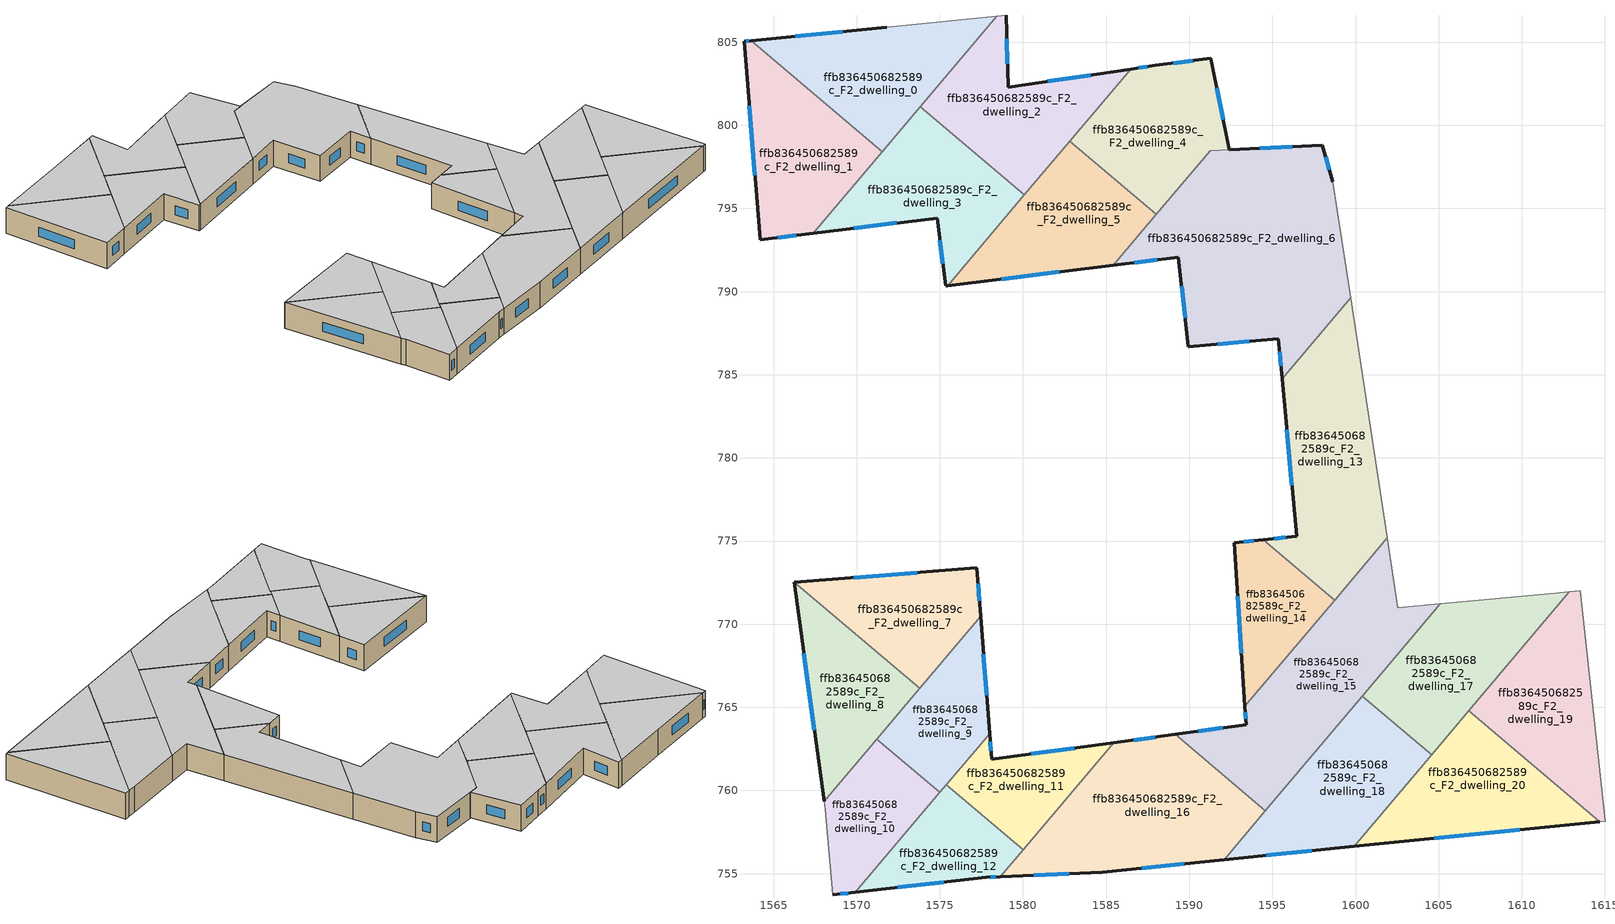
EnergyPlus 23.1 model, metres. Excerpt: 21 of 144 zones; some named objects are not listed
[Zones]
ffb836450682589c_F2_dwelling_0
 floor to ffb836450682589c_F1_dwelling_0 (EU_floor_Construction): 1578.43,806.56 1571.54,798.42 1563.66,805.09 1571.81,805.89 z6
 wall outside (EU_wall_Construction): 1571.81,805.89 1563.66,805.09 z6:9
 wall to ffb836450682589c_F2_dwelling_1 (EU_wall_Construction): 1563.66,805.09 1571.54,798.42 z6:9
 wall adiabatic (EU_wall_Construction): 1578.43,806.56 1571.81,805.89 z6:9
 wall to ffb836450682589c_F2_dwelling_2 (EU_wall_Construction): 1573.82,801.11 1578.43,806.56 z6:9
 wall to ffb836450682589c_F2_dwelling_3 (EU_wall_Construction): 1571.54,798.42 1573.82,801.11 z6:9
 window (EU_Window_Construction): 1569.16,805.63 1566.31,805.35 z6.98:8.02
 ceiling to ffb836450682589c_F3_dwelling_0 (EU_floor_Construction): 1571.54,798.42 1578.43,806.56 1571.81,805.89 1563.66,805.09 z9
ffb836450682589c_F2_dwelling_1
 floor to ffb836450682589c_F1_dwelling_1 (EU_floor_Construction): 1571.54,798.42 1567.4,793.51 1564.2,793.12 1563.22,805.04 1563.66,805.09 z6
 wall outside (EU_wall_Construction): 1563.66,805.09 1563.22,805.04 1564.2,793.12 1567.4,793.51 z6:9
 wall to ffb836450682589c_F2_dwelling_3 (EU_wall_Construction): 1567.4,793.51 1571.54,798.42 z6:9
 window (EU_Window_Construction): 1563.54,801.17 1563.89,797 / 1563.52,805.07 1563.36,805.06 / 1565.24,793.25 1566.36,793.39 z6.98:8.02
 ceiling to ffb836450682589c_F3_dwelling_1 (EU_floor_Construction): 1567.4,793.51 1571.54,798.42 1563.66,805.09 1563.22,805.04 1564.2,793.12 z9
ffb836450682589c_F2_dwelling_10
 floor to ffb836450682589c_F1_dwelling_10 (EU_floor_Construction): 1575,759.89 1569.93,753.88 1568.57,753.73 1568.11,758.87 1568.05,759.35 1571.21,763.09 z6
 wall outside (EU_wall_Construction): 1568.57,753.73 1569.93,753.88 z6:9
 wall adiabatic (EU_wall_Construction): 1568.05,759.35 1568.11,758.87 1568.57,753.73 z6:9
 wall to ffb836450682589c_F2_dwelling_9 (EU_wall_Construction): 1575,759.89 1571.21,763.09 z6:9
 wall to ffb836450682589c_F2_dwelling_8 (EU_wall_Construction): 1571.21,763.09 1568.05,759.35 z6:9
 wall to ffb836450682589c_F2_dwelling_12 (EU_wall_Construction): 1569.93,753.88 1575,759.89 z6:9
 window (EU_Window_Construction): 1569.01,753.78 1569.49,753.83 z6.98:8.02
 ceiling to ffb836450682589c_F3_dwelling_10 (EU_floor_Construction): 1569.93,753.88 1575,759.89 1571.21,763.09 1568.05,759.35 1568.11,758.87 1568.57,753.73 z9
ffb836450682589c_F2_dwelling_11
 floor to ffb836450682589c_F1_dwelling_11 (EU_floor_Construction): 1585.46,762.87 1580.03,756.44 1575.4,760.36 1577.99,763.42 1578.11,761.87 z6
 wall outside (EU_wall_Construction): 1585.46,762.87 1578.11,761.87 1577.99,763.42 z6:9
 wall to ffb836450682589c_F2_dwelling_12 (EU_wall_Construction): 1575.4,760.36 1580.03,756.44 z6:9
 wall to ffb836450682589c_F2_dwelling_9 (EU_wall_Construction): 1577.99,763.42 1575.4,760.36 z6:9
 wall to ffb836450682589c_F2_dwelling_16 (EU_wall_Construction): 1580.03,756.44 1585.46,762.87 z6:9
 window (EU_Window_Construction): 1578.07,762.38 1578.03,762.92 / 1583.07,762.55 1580.5,762.2 z6.98:8.02
 ceiling to ffb836450682589c_F3_dwelling_11 (EU_floor_Construction): 1580.03,756.44 1585.46,762.87 1578.11,761.87 1577.99,763.42 1575.4,760.36 z9
ffb836450682589c_F2_dwelling_12
 floor to ffb836450682589c_F1_dwelling_12 (EU_floor_Construction): 1580.03,756.44 1578.65,754.81 1577.78,754.77 1569.93,753.88 1575.4,760.36 z6
 wall outside (EU_wall_Construction): 1569.93,753.88 1577.78,754.77 1578.65,754.81 z6:9
 wall to ffb836450682589c_F2_dwelling_16 (EU_wall_Construction): 1578.65,754.81 1580.03,756.44 z6:9
 wall to ffb836450682589c_F2_dwelling_9 (EU_wall_Construction): 1575.4,760.36 1575,759.89 z6:9
 window (EU_Window_Construction): 1572.48,754.17 1575.23,754.48 / 1578.06,754.79 1578.37,754.8 z6.98:8.02
 ceiling to ffb836450682589c_F3_dwelling_12 (EU_floor_Construction): 1578.65,754.81 1580.03,756.44 1575.4,760.36 1569.93,753.88 1577.78,754.77 z9
ffb836450682589c_F2_dwelling_13
 floor to ffb836450682589c_F1_dwelling_13 (EU_floor_Construction): 1599.7,789.64 1601.91,775.19 1598.75,771.45 1594.46,775.08 1596.45,775.28 1595.58,784.77 z6
 wall outside (EU_wall_Construction): 1595.58,784.77 1596.45,775.28 1594.46,775.08 z6:9
 wall to ffb836450682589c_F2_dwelling_6 (EU_wall_Construction): 1599.7,789.64 1595.58,784.77 z6:9
 wall adiabatic (EU_wall_Construction): 1601.91,775.19 1599.7,789.64 z6:9
 wall to ffb836450682589c_F2_dwelling_14 (EU_wall_Construction): 1594.46,775.08 1598.75,771.45 z6:9
 wall to ffb836450682589c_F2_dwelling_15 (EU_wall_Construction): 1598.75,771.45 1601.91,775.19 z6:9
 window (EU_Window_Construction): 1595.8,775.22 1595.11,775.14 / 1595.87,781.68 1596.17,778.37 z6.98:8.02
 ceiling to ffb836450682589c_F3_dwelling_13 (EU_floor_Construction): 1598.75,771.45 1601.91,775.19 1599.7,789.64 1595.58,784.77 1596.45,775.28 1594.46,775.08 z9
ffb836450682589c_F2_dwelling_14
 floor to ffb836450682589c_F1_dwelling_14 (EU_floor_Construction): 1598.75,771.45 1593.34,765.05 1592.69,774.89 1594.46,775.08 z6
 wall outside (EU_wall_Construction): 1594.46,775.08 1592.69,774.89 1593.34,765.05 z6:9
 wall to ffb836450682589c_F2_dwelling_15 (EU_wall_Construction): 1593.34,765.05 1598.75,771.45 z6:9
 window (EU_Window_Construction): 1593.88,775.02 1593.27,774.95 / 1592.9,771.69 1593.13,768.25 z6.98:8.02
 ceiling to ffb836450682589c_F3_dwelling_14 (EU_floor_Construction): 1593.34,765.05 1598.75,771.45 1594.46,775.08 1592.69,774.89 z9
ffb836450682589c_F2_dwelling_15
 floor to ffb836450682589c_F1_dwelling_15 (EU_floor_Construction): 1601.91,775.19 1602.55,771 1605.1,771.23 1594.58,758.78 1589.15,763.37 1593.41,763.95 1593.34,765.05 z6
 wall outside (EU_wall_Construction): 1593.34,765.05 1593.41,763.95 1589.15,763.37 z6:9
 wall adiabatic (EU_wall_Construction): 1605.1,771.23 1602.55,771 1601.91,775.19 z6:9
 wall to ffb836450682589c_F2_dwelling_16 (EU_wall_Construction): 1589.15,763.37 1594.58,758.78 z6:9
 wall to ffb836450682589c_F2_dwelling_18 (EU_wall_Construction): 1594.58,758.78 1600.41,765.68 z6:9
 wall to ffb836450682589c_F2_dwelling_17 (EU_wall_Construction): 1600.41,765.68 1605.1,771.23 z6:9
 window (EU_Window_Construction): 1592.03,763.76 1590.53,763.56 / 1593.36,764.69 1593.39,764.31 z6.98:8.02
 ceiling to ffb836450682589c_F3_dwelling_15 (EU_floor_Construction): 1594.58,758.78 1605.1,771.23 1602.55,771 1601.91,775.19 1593.34,765.05 1593.41,763.95 1589.15,763.37 z9
ffb836450682589c_F2_dwelling_16
 floor to ffb836450682589c_F1_dwelling_16 (EU_floor_Construction): 1594.58,758.78 1592.09,755.84 1584.76,755.09 1578.65,754.81 1585.46,762.87 1589.15,763.37 z6
 wall outside (EU_wall_Construction): 1578.65,754.81 1584.76,755.09 1592.09,755.84 / 1589.15,763.37 1585.46,762.87 z6:9
 wall to ffb836450682589c_F2_dwelling_18 (EU_wall_Construction): 1592.09,755.84 1594.58,758.78 z6:9
 window (EU_Window_Construction): 1587.15,755.33 1589.71,755.6 / 1580.64,754.9 1582.77,755 / 1587.95,763.21 1586.66,763.03 z6.98:8.02
 ceiling to ffb836450682589c_F3_dwelling_16 (EU_floor_Construction): 1592.09,755.84 1594.58,758.78 1589.15,763.37 1585.46,762.87 1578.65,754.81 1584.76,755.09 z9
ffb836450682589c_F2_dwelling_17
 floor to ffb836450682589c_F1_dwelling_17 (EU_floor_Construction): 1612.86,771.94 1604.58,762.14 1600.41,765.68 1605.1,771.23 1612.02,771.86 z6
 wall adiabatic (EU_wall_Construction): 1612.86,771.94 1612.02,771.86 1605.1,771.23 z6:9
 wall to ffb836450682589c_F2_dwelling_18 (EU_wall_Construction): 1600.41,765.68 1604.58,762.14 z6:9
 wall to ffb836450682589c_F2_dwelling_19 (EU_wall_Construction): 1606.81,764.78 1612.86,771.94 z6:9
 wall to ffb836450682589c_F2_dwelling_20 (EU_wall_Construction): 1604.59,762.14 1606.81,764.78 z6:9
 ceiling to ffb836450682589c_F3_dwelling_17 (EU_floor_Construction): 1604.58,762.14 1612.86,771.94 1612.02,771.86 1605.1,771.23 1600.41,765.68 z9
ffb836450682589c_F2_dwelling_18
 floor to ffb836450682589c_F1_dwelling_18 (EU_floor_Construction): 1604.58,762.14 1599.93,756.63 1592.09,755.84 1600.41,765.68 z6
 wall outside (EU_wall_Construction): 1592.09,755.84 1599.93,756.63 z6:9
 wall to ffb836450682589c_F2_dwelling_20 (EU_wall_Construction): 1599.93,756.63 1604.58,762.14 z6:9
 window (EU_Window_Construction): 1594.64,756.1 1597.38,756.37 z6.98:8.02
 ceiling to ffb836450682589c_F3_dwelling_18 (EU_floor_Construction): 1599.93,756.63 1604.58,762.14 1600.41,765.68 1592.09,755.84 z9
ffb836450682589c_F2_dwelling_19
 floor to ffb836450682589c_F1_dwelling_19 (EU_floor_Construction): 1613.5,772 1615,758.16 1614.69,758.13 1606.81,764.78 1612.86,771.94 z6
 wall to ffb836450682589c_F2_dwelling_20 (EU_wall_Construction): 1606.81,764.78 1614.69,758.13 z6:9
 wall adiabatic (EU_wall_Construction): 1614.69,758.13 1615,758.16 1613.5,772 1612.86,771.94 z6:9
 ceiling to ffb836450682589c_F3_dwelling_19 (EU_floor_Construction): 1615,758.16 1613.5,772 1612.86,771.94 1606.81,764.78 1614.69,758.13 z9
ffb836450682589c_F2_dwelling_2
 floor to ffb836450682589c_F1_dwelling_2 (EU_floor_Construction): 1586.48,803.38 1580.08,795.82 1573.82,801.11 1578.43,806.56 1578.99,806.62 1579.1,802.28 z6
 wall outside (EU_wall_Construction): 1586.48,803.38 1579.1,802.28 1578.99,806.62 z6:9
 wall to ffb836450682589c_F2_dwelling_3 (EU_wall_Construction): 1573.82,801.11 1580.08,795.82 z6:9
 wall adiabatic (EU_wall_Construction): 1578.99,806.62 1578.43,806.56 z6:9
 wall to ffb836450682589c_F2_dwelling_4 (EU_wall_Construction): 1582.81,799.04 1586.48,803.38 z6:9
 wall to ffb836450682589c_F2_dwelling_5 (EU_wall_Construction): 1580.09,795.82 1582.81,799.04 z6:9
 window (EU_Window_Construction): 1584.08,803.02 1581.5,802.64 / 1579.07,803.69 1579.03,805.21 z6.98:8.02
 ceiling to ffb836450682589c_F3_dwelling_2 (EU_floor_Construction): 1580.08,795.82 1586.48,803.38 1579.1,802.28 1578.99,806.62 1578.43,806.56 1573.82,801.11 z9
ffb836450682589c_F2_dwelling_20
 floor to ffb836450682589c_F1_dwelling_20 (EU_floor_Construction): 1614.69,758.13 1599.93,756.63 1606.81,764.78 z6
 wall outside (EU_wall_Construction): 1599.93,756.63 1614.69,758.13 z6:9
 window (EU_Window_Construction): 1604.73,757.12 1609.89,757.64 z6.98:8.02
 ceiling to ffb836450682589c_F3_dwelling_20 (EU_floor_Construction): 1614.69,758.13 1606.81,764.78 1599.93,756.63 z9
ffb836450682589c_F2_dwelling_3
 floor to ffb836450682589c_F1_dwelling_3 (EU_floor_Construction): 1580.08,795.82 1575.47,790.36 1575.34,790.34 1574.84,794.42 1567.4,793.51 1573.82,801.11 z6
 wall outside (EU_wall_Construction): 1567.4,793.51 1574.84,794.42 1575.34,790.34 1575.47,790.36 z6:9
 wall to ffb836450682589c_F2_dwelling_5 (EU_wall_Construction): 1575.47,790.36 1580.08,795.82 z6:9
 window (EU_Window_Construction): 1575.01,793.1 1575.18,791.67 / 1569.82,793.81 1572.42,794.13 z6.98:8.02
 ceiling to ffb836450682589c_F3_dwelling_3 (EU_floor_Construction): 1575.47,790.36 1580.08,795.82 1573.82,801.11 1567.4,793.51 1574.84,794.42 1575.34,790.34 z9
ffb836450682589c_F2_dwelling_4
 floor to ffb836450682589c_F1_dwelling_4 (EU_floor_Construction): 1591.28,804.03 1592.41,798.54 1591.25,798.49 1588.01,794.65 1582.81,799.04 1586.48,803.38 1587.96,803.6 z6
 wall outside (EU_wall_Construction): 1592.41,798.54 1591.28,804.03 1587.96,803.6 1586.48,803.38 z6:9
 wall to ffb836450682589c_F2_dwelling_5 (EU_wall_Construction): 1582.81,799.04 1588.01,794.65 z6:9
 wall to ffb836450682589c_F2_dwelling_6 (EU_wall_Construction): 1588.01,794.65 1591.25,798.49 1592.41,798.54 z6:9
 window (EU_Window_Construction): 1587.48,803.53 1586.96,803.45 / 1590.2,803.89 1589.04,803.74 / 1592.05,800.33 1591.65,802.25 z6.98:8.02
 ceiling to ffb836450682589c_F3_dwelling_4 (EU_floor_Construction): 1592.41,798.54 1591.28,804.03 1587.96,803.6 1586.48,803.38 1582.81,799.04 1588.01,794.65 1591.25,798.49 z9
ffb836450682589c_F2_dwelling_5
 floor to ffb836450682589c_F1_dwelling_5 (EU_floor_Construction): 1588.01,794.65 1585.42,791.58 1575.47,790.36 1582.81,799.04 z6
 wall outside (EU_wall_Construction): 1575.47,790.36 1585.42,791.58 z6:9
 wall to ffb836450682589c_F2_dwelling_6 (EU_wall_Construction): 1585.42,791.58 1588.01,794.65 z6:9
 window (EU_Window_Construction): 1578.71,790.76 1582.18,791.18 z6.98:8.02
 ceiling to ffb836450682589c_F3_dwelling_5 (EU_floor_Construction): 1585.42,791.58 1588.01,794.65 1582.81,799.04 1575.47,790.36 z9
ffb836450682589c_F2_dwelling_6
 floor to ffb836450682589c_F1_dwelling_6 (EU_floor_Construction): 1598.01,798.81 1598.63,796.62 1599.7,789.64 1595.58,784.77 1595.36,787.16 1589.94,786.68 1589.35,792.06 1585.42,791.58 1591.25,798.49 z6
 wall outside (EU_wall_Construction): 1585.42,791.58 1589.35,792.06 1589.94,786.68 1595.36,787.16 1595.58,784.77 / 1598.63,796.62 1598.01,798.81 1592.42,798.54 z6:9
 wall adiabatic (EU_wall_Construction): 1599.7,789.64 1598.63,796.62 z6:9
 window (EU_Window_Construction): 1591.71,786.84 1593.6,787.01 / 1589.54,790.31 1589.75,788.43 / 1586.7,791.74 1588.07,791.9 / 1596.19,798.72 1594.24,798.63 / 1598.43,797.33 1598.21,798.1 / 1595.43,786.38 1595.51,785.55 z6.98:8.02
 ceiling to ffb836450682589c_F3_dwelling_6 (EU_floor_Construction): 1595.58,784.77 1599.7,789.64 1598.63,796.62 1598.01,798.81 1591.25,798.49 1585.42,791.58 1589.35,792.06 1589.94,786.68 1595.36,787.16 z9
ffb836450682589c_F2_dwelling_7
 floor to ffb836450682589c_F1_dwelling_7 (EU_floor_Construction): 1577.22,773.38 1577.45,770.47 1573.79,766.15 1566.25,772.52 z6
 wall outside (EU_wall_Construction): 1577.45,770.47 1577.22,773.38 1566.25,772.52 z6:9
 wall to ffb836450682589c_F2_dwelling_8 (EU_wall_Construction): 1566.25,772.52 1573.79,766.15 z6:9
 wall to ffb836450682589c_F2_dwelling_9 (EU_wall_Construction): 1573.79,766.15 1577.45,770.47 z6:9
 window (EU_Window_Construction): 1577.37,771.42 1577.3,772.44 / 1573.66,773.1 1569.82,772.8 z6.98:8.02
 ceiling to ffb836450682589c_F3_dwelling_7 (EU_floor_Construction): 1573.79,766.15 1577.45,770.47 1577.22,773.38 1566.25,772.52 z9
ffb836450682589c_F2_dwelling_8
 floor to ffb836450682589c_F1_dwelling_8 (EU_floor_Construction): 1573.79,766.15 1568.05,759.35 1566.25,772.52 z6
 wall outside (EU_wall_Construction): 1566.24,772.52 1568.05,759.35 z6:9
 wall to ffb836450682589c_F2_dwelling_9 (EU_wall_Construction): 1571.21,763.09 1573.79,766.15 z6:9
 window (EU_Window_Construction): 1566.83,768.24 1567.46,763.64 z6.98:8.02
 ceiling to ffb836450682589c_F3_dwelling_8 (EU_floor_Construction): 1568.05,759.35 1573.79,766.15 1566.24,772.52 z9
ffb836450682589c_F2_dwelling_9
 floor to ffb836450682589c_F1_dwelling_9 (EU_floor_Construction): 1577.45,770.47 1577.99,763.42 1575,759.89 1571.21,763.09 z6
 wall outside (EU_wall_Construction): 1577.99,763.42 1577.45,770.47 z6:9
 window (EU_Window_Construction): 1577.82,765.72 1577.63,768.18 z6.98:8.02
 ceiling to ffb836450682589c_F3_dwelling_9 (EU_floor_Construction): 1575,759.89 1577.99,763.42 1577.45,770.47 1571.21,763.09 z9
[Building]
EU S2 Campaign: North Axis=0; Terrain=City; Solar Distribution=FullExterior
[Site:Location]
Bologna: Latitude=44.5; Longitude=11.25; Time Zone=1; Elevation=37
[SizingPeriod:WeatherFileDays]
AnnualSizingPeriod: Begin Month=1; Begin Day of Month=1; End Month=12; End Day of Month=31; Day of Week for Start Day=Monday; Use Weather File Daylight Saving Period=No; Use Weather File Rain and Snow Indicators=No
[MATERIAL]
EU_InternalMass_Material: Roughness=MediumRough; Thickness=0.1; Conductivity=1; Density=1800; Specific Heat=900; Thermal Absorptance=0.9; Solar Absorptance=0.7; Visible Absorptance=0.7
[MATERIAL:NOMASS] Roughness=MediumRough; Thermal Absorptance=0.9; Solar Absorptance=0.7; Visible Absorptance=0.7
Name | Thermal Resistance
EU_wall_NoMass | 0.905828
EU_floor_NoMass | 0.67114
[WINDOWMATERIAL:SIMPLEGLAZINGSYSTEM]
EU_Window_SimpleGlazing: UFactor=4.52486; Solar Heat Gain Coefficient=0.85; Visible Transmittance=0.85
[CONSTRUCTION]
EU_wall_Construction: EU_wall_NoMass
EU_floor_Construction: EU_floor_NoMass
EU_Window_Construction: EU_Window_SimpleGlazing
EU_InternalMass_Construction: EU_InternalMass_Material
[ZONE] Type=1; Multiplier=1; Ceiling Height=autocalculate; Floor Area=autocalculate; Part of Total Floor Area=Yes
Name | Volume
ffb836450682589c_F2_dwelling_0 | 164.944
ffb836450682589c_F2_dwelling_1 | 164.932
ffb836450682589c_F2_dwelling_10 | 106.528
ffb836450682589c_F2_dwelling_11 | 95.729
ffb836450682589c_F2_dwelling_12 | 95.718
ffb836450682589c_F2_dwelling_13 | 226.217
ffb836450682589c_F2_dwelling_14 | 96.791
ffb836450682589c_F2_dwelling_15 | 240.845
ffb836450682589c_F2_dwelling_16 | 240.848
ffb836450682589c_F2_dwelling_17 | 164.922
ffb836450682589c_F2_dwelling_18 | 164.928
ffb836450682589c_F2_dwelling_19 | 164.936
ffb836450682589c_F2_dwelling_2 | 164.919
ffb836450682589c_F2_dwelling_20 | 164.941
ffb836450682589c_F2_dwelling_3 | 164.952
ffb836450682589c_F2_dwelling_4 | 159.007
ffb836450682589c_F2_dwelling_5 | 157.137
ffb836450682589c_F2_dwelling_6 | 354.786
ffb836450682589c_F2_dwelling_7 | 132.013
ffb836450682589c_F2_dwelling_8 | 132.014
ffb836450682589c_F2_dwelling_9 | 106.513
[INTERNALMASS] Construction=EU_InternalMass_Construction
Name | Zone or ZoneList | Surface Area
ffb836450682589c_F2_dwelling_0_EU_InternalMass | ffb836450682589c_F2_dwelling_0 | 54.9808
ffb836450682589c_F2_dwelling_1_EU_InternalMass | ffb836450682589c_F2_dwelling_1 | 54.9747
ffb836450682589c_F2_dwelling_2_EU_InternalMass | ffb836450682589c_F2_dwelling_2 | 54.9723
ffb836450682589c_F2_dwelling_3_EU_InternalMass | ffb836450682589c_F2_dwelling_3 | 54.9834
ffb836450682589c_F2_dwelling_4_EU_InternalMass | ffb836450682589c_F2_dwelling_4 | 53.0015
ffb836450682589c_F2_dwelling_5_EU_InternalMass | ffb836450682589c_F2_dwelling_5 | 52.3778
ffb836450682589c_F2_dwelling_6_EU_InternalMass | ffb836450682589c_F2_dwelling_6 | 118.258
ffb836450682589c_F2_dwelling_7_EU_InternalMass | ffb836450682589c_F2_dwelling_7 | 44.0035
ffb836450682589c_F2_dwelling_8_EU_InternalMass | ffb836450682589c_F2_dwelling_8 | 44.0037
ffb836450682589c_F2_dwelling_9_EU_InternalMass | ffb836450682589c_F2_dwelling_9 | 35.5041
ffb836450682589c_F2_dwelling_10_EU_InternalMass | ffb836450682589c_F2_dwelling_10 | 35.5102
ffb836450682589c_F2_dwelling_11_EU_InternalMass | ffb836450682589c_F2_dwelling_11 | 31.9085
ffb836450682589c_F2_dwelling_12_EU_InternalMass | ffb836450682589c_F2_dwelling_12 | 31.9045
ffb836450682589c_F2_dwelling_13_EU_InternalMass | ffb836450682589c_F2_dwelling_13 | 75.3962
ffb836450682589c_F2_dwelling_14_EU_InternalMass | ffb836450682589c_F2_dwelling_14 | 32.2675
ffb836450682589c_F2_dwelling_15_EU_InternalMass | ffb836450682589c_F2_dwelling_15 | 80.2857
ffb836450682589c_F2_dwelling_16_EU_InternalMass | ffb836450682589c_F2_dwelling_16 | 80.2841
ffb836450682589c_F2_dwelling_17_EU_InternalMass | ffb836450682589c_F2_dwelling_17 | 54.9753
ffb836450682589c_F2_dwelling_18_EU_InternalMass | ffb836450682589c_F2_dwelling_18 | 54.9758
ffb836450682589c_F2_dwelling_19_EU_InternalMass | ffb836450682589c_F2_dwelling_19 | 54.9787
ffb836450682589c_F2_dwelling_20_EU_InternalMass | ffb836450682589c_F2_dwelling_20 | 54.9769
[OTHEREQUIPMENT] Fuel Type=Electricity; Design Level Calculation Method=Watts/Area; Power per Zone Floor Area=1; Fraction Latent=0; Fraction Radiant=0; Fraction Lost=0; Carbon Dioxide Generation Rate=0; EndUse Subcategory=EU_Step8_InternalGains
Name | Zone or ZoneList or Space or SpaceList | Schedule
EU_Step8_InternalGain_ffb836450682589c_F2_dwelling_0_f000 | ffb836450682589c_F2_dwelling_0 | EU_Step8_GainSchedule_ffb836450682589c_F2_dwelling_0_f000
EU_Step8_InternalGain_ffb836450682589c_F2_dwelling_1_f000 | ffb836450682589c_F2_dwelling_1 | EU_Step8_GainSchedule_ffb836450682589c_F2_dwelling_1_f000
EU_Step8_InternalGain_ffb836450682589c_F2_dwelling_2_f000 | ffb836450682589c_F2_dwelling_2 | EU_Step8_GainSchedule_ffb836450682589c_F2_dwelling_2_f000
EU_Step8_InternalGain_ffb836450682589c_F2_dwelling_3_f000 | ffb836450682589c_F2_dwelling_3 | EU_Step8_GainSchedule_ffb836450682589c_F2_dwelling_3_f000
EU_Step8_InternalGain_ffb836450682589c_F2_dwelling_4_f000 | ffb836450682589c_F2_dwelling_4 | EU_Step8_GainSchedule_ffb836450682589c_F2_dwelling_4_f000
EU_Step8_InternalGain_ffb836450682589c_F2_dwelling_5_f000 | ffb836450682589c_F2_dwelling_5 | EU_Step8_GainSchedule_ffb836450682589c_F2_dwelling_5_f000
EU_Step8_InternalGain_ffb836450682589c_F2_dwelling_6_f000 | ffb836450682589c_F2_dwelling_6 | EU_Step8_GainSchedule_ffb836450682589c_F2_dwelling_6_f000
EU_Step8_InternalGain_ffb836450682589c_F2_dwelling_7_f000 | ffb836450682589c_F2_dwelling_7 | EU_Step8_GainSchedule_ffb836450682589c_F2_dwelling_7_f000
EU_Step8_InternalGain_ffb836450682589c_F2_dwelling_8_f000 | ffb836450682589c_F2_dwelling_8 | EU_Step8_GainSchedule_ffb836450682589c_F2_dwelling_8_f000
EU_Step8_InternalGain_ffb836450682589c_F2_dwelling_9_f000 | ffb836450682589c_F2_dwelling_9 | EU_Step8_GainSchedule_ffb836450682589c_F2_dwelling_9_f000
EU_Step8_InternalGain_ffb836450682589c_F2_dwelling_10_f000 | ffb836450682589c_F2_dwelling_10 | EU_Step8_GainSchedule_ffb836450682589c_F2_dwelling_10_f000
EU_Step8_InternalGain_ffb836450682589c_F2_dwelling_11_f000 | ffb836450682589c_F2_dwelling_11 | EU_Step8_GainSchedule_ffb836450682589c_F2_dwelling_11_f000
EU_Step8_InternalGain_ffb836450682589c_F2_dwelling_12_f000 | ffb836450682589c_F2_dwelling_12 | EU_Step8_GainSchedule_ffb836450682589c_F2_dwelling_12_f000
EU_Step8_InternalGain_ffb836450682589c_F2_dwelling_13_f000 | ffb836450682589c_F2_dwelling_13 | EU_Step8_GainSchedule_ffb836450682589c_F2_dwelling_13_f000
EU_Step8_InternalGain_ffb836450682589c_F2_dwelling_14_f000 | ffb836450682589c_F2_dwelling_14 | EU_Step8_GainSchedule_ffb836450682589c_F2_dwelling_14_f000
EU_Step8_InternalGain_ffb836450682589c_F2_dwelling_15_f000 | ffb836450682589c_F2_dwelling_15 | EU_Step8_GainSchedule_ffb836450682589c_F2_dwelling_15_f000
EU_Step8_InternalGain_ffb836450682589c_F2_dwelling_16_f000 | ffb836450682589c_F2_dwelling_16 | EU_Step8_GainSchedule_ffb836450682589c_F2_dwelling_16_f000
EU_Step8_InternalGain_ffb836450682589c_F2_dwelling_17_f000 | ffb836450682589c_F2_dwelling_17 | EU_Step8_GainSchedule_ffb836450682589c_F2_dwelling_17_f000
EU_Step8_InternalGain_ffb836450682589c_F2_dwelling_18_f000 | ffb836450682589c_F2_dwelling_18 | EU_Step8_GainSchedule_ffb836450682589c_F2_dwelling_18_f000
EU_Step8_InternalGain_ffb836450682589c_F2_dwelling_19_f000 | ffb836450682589c_F2_dwelling_19 | EU_Step8_GainSchedule_ffb836450682589c_F2_dwelling_19_f000
EU_Step8_InternalGain_ffb836450682589c_F2_dwelling_20_f000 | ffb836450682589c_F2_dwelling_20 | EU_Step8_GainSchedule_ffb836450682589c_F2_dwelling_20_f000
[ZONEVENTILATION:DESIGNFLOWRATE] Schedule=EU_AlwaysOn; Design Flow Rate Calculation Method=AirChanges/Hour; Air Changes per Hour=0.73129; Ventilation Type=Natural; Fan Pressure Rise=0; Fan Total Efficiency=1; Constant Term Coefficient=1; Temperature Term Coefficient=0; Velocity Term Coefficient=0; Velocity Squared Term Coefficient=0; Minimum Indoor Temperature=-100; Maximum Indoor Temperature=100; Delta Temperature=-100; Minimum Outdoor Temperature=-100; Maximum Outdoor Temperature=100; Maximum Wind Speed=40
Name | Zone or ZoneList or Space or SpaceList
EU_ConstantAir_ffb836450682589c_F2_dwelling_0 | ffb836450682589c_F2_dwelling_0
EU_ConstantAir_ffb836450682589c_F2_dwelling_1 | ffb836450682589c_F2_dwelling_1
EU_ConstantAir_ffb836450682589c_F2_dwelling_2 | ffb836450682589c_F2_dwelling_2
EU_ConstantAir_ffb836450682589c_F2_dwelling_3 | ffb836450682589c_F2_dwelling_3
EU_ConstantAir_ffb836450682589c_F2_dwelling_4 | ffb836450682589c_F2_dwelling_4
EU_ConstantAir_ffb836450682589c_F2_dwelling_5 | ffb836450682589c_F2_dwelling_5
EU_ConstantAir_ffb836450682589c_F2_dwelling_6 | ffb836450682589c_F2_dwelling_6
EU_ConstantAir_ffb836450682589c_F2_dwelling_7 | ffb836450682589c_F2_dwelling_7
EU_ConstantAir_ffb836450682589c_F2_dwelling_8 | ffb836450682589c_F2_dwelling_8
EU_ConstantAir_ffb836450682589c_F2_dwelling_9 | ffb836450682589c_F2_dwelling_9
EU_ConstantAir_ffb836450682589c_F2_dwelling_10 | ffb836450682589c_F2_dwelling_10
EU_ConstantAir_ffb836450682589c_F2_dwelling_11 | ffb836450682589c_F2_dwelling_11
EU_ConstantAir_ffb836450682589c_F2_dwelling_12 | ffb836450682589c_F2_dwelling_12
EU_ConstantAir_ffb836450682589c_F2_dwelling_13 | ffb836450682589c_F2_dwelling_13
EU_ConstantAir_ffb836450682589c_F2_dwelling_14 | ffb836450682589c_F2_dwelling_14
EU_ConstantAir_ffb836450682589c_F2_dwelling_15 | ffb836450682589c_F2_dwelling_15
EU_ConstantAir_ffb836450682589c_F2_dwelling_16 | ffb836450682589c_F2_dwelling_16
EU_ConstantAir_ffb836450682589c_F2_dwelling_17 | ffb836450682589c_F2_dwelling_17
EU_ConstantAir_ffb836450682589c_F2_dwelling_18 | ffb836450682589c_F2_dwelling_18
EU_ConstantAir_ffb836450682589c_F2_dwelling_19 | ffb836450682589c_F2_dwelling_19
EU_ConstantAir_ffb836450682589c_F2_dwelling_20 | ffb836450682589c_F2_dwelling_20
[HVACTEMPLATE:ZONE:IDEALLOADSAIRSYSTEM] System Availability Schedule=EU_AlwaysOn; Maximum Heating Supply Air Temperature=50; Minimum Cooling Supply Air Temperature=13; Maximum Heating Supply Air Humidity Ratio=0.0156; Minimum Cooling Supply Air Humidity Ratio=0.0077; Heating Limit=NoLimit; Cooling Limit=NoLimit; Heating Availability Schedule=EU_AlwaysOn; Cooling Availability Schedule=EU_CoolingOff; Dehumidification Control Type=ConstantSensibleHeatRatio; Cooling Sensible Heat Ratio=0.7; Dehumidification Setpoint=60; Humidification Control Type=None; Humidification Setpoint=30; Outdoor Air Method=None; Outdoor Air Flow Rate per Person=0.00944; Outdoor Air Flow Rate per Zone Floor Area=0; Outdoor Air Flow Rate per Zone=0; Demand Controlled Ventilation Type=None; Outdoor Air Economizer Type=NoEconomizer; Heat Recovery Type=None; Sensible Heat Recovery Effectiveness=0.7; Latent Heat Recovery Effectiveness=0.65
Name | Template Thermostat
ffb836450682589c_F2_dwelling_0 | EU_HeatOnly_ffb836450682589c_F2_dwelling_0
ffb836450682589c_F2_dwelling_1 | EU_HeatOnly_ffb836450682589c_F2_dwelling_1
ffb836450682589c_F2_dwelling_2 | EU_HeatOnly_ffb836450682589c_F2_dwelling_2
ffb836450682589c_F2_dwelling_3 | EU_HeatOnly_ffb836450682589c_F2_dwelling_3
ffb836450682589c_F2_dwelling_4 | EU_HeatOnly_ffb836450682589c_F2_dwelling_4
ffb836450682589c_F2_dwelling_5 | EU_HeatOnly_ffb836450682589c_F2_dwelling_5
ffb836450682589c_F2_dwelling_6 | EU_HeatOnly_ffb836450682589c_F2_dwelling_6
ffb836450682589c_F2_dwelling_7 | EU_HeatOnly_ffb836450682589c_F2_dwelling_7
ffb836450682589c_F2_dwelling_8 | EU_HeatOnly_ffb836450682589c_F2_dwelling_8
ffb836450682589c_F2_dwelling_9 | EU_HeatOnly_ffb836450682589c_F2_dwelling_9
ffb836450682589c_F2_dwelling_10 | EU_HeatOnly_ffb836450682589c_F2_dwelling_10
ffb836450682589c_F2_dwelling_11 | EU_HeatOnly_ffb836450682589c_F2_dwelling_11
ffb836450682589c_F2_dwelling_12 | EU_HeatOnly_ffb836450682589c_F2_dwelling_12
ffb836450682589c_F2_dwelling_13 | EU_HeatOnly_ffb836450682589c_F2_dwelling_13
ffb836450682589c_F2_dwelling_14 | EU_HeatOnly_ffb836450682589c_F2_dwelling_14
ffb836450682589c_F2_dwelling_15 | EU_HeatOnly_ffb836450682589c_F2_dwelling_15
ffb836450682589c_F2_dwelling_16 | EU_HeatOnly_ffb836450682589c_F2_dwelling_16
ffb836450682589c_F2_dwelling_17 | EU_HeatOnly_ffb836450682589c_F2_dwelling_17
ffb836450682589c_F2_dwelling_18 | EU_HeatOnly_ffb836450682589c_F2_dwelling_18
ffb836450682589c_F2_dwelling_19 | EU_HeatOnly_ffb836450682589c_F2_dwelling_19
ffb836450682589c_F2_dwelling_20 | EU_HeatOnly_ffb836450682589c_F2_dwelling_20
[SIZING:ZONE] Zone Cooling Design Supply Air Temperature Input Method=SupplyAirTemperature; Zone Cooling Design Supply Air Temperature=13; Zone Heating Design Supply Air Temperature Input Method=SupplyAirTemperature; Zone Heating Design Supply Air Temperature=50; Zone Cooling Design Supply Air Humidity Ratio=0.008; Zone Heating Design Supply Air Humidity Ratio=0.008; Cooling Design Air Flow Method=DesignDay; Cooling Design Air Flow Rate=0; Cooling Minimum Air Flow per Zone Floor Area=0.000762; Cooling Minimum Air Flow=0; Cooling Minimum Air Flow Fraction=0.2; Heating Design Air Flow Method=DesignDay; Heating Design Air Flow Rate=0; Heating Maximum Air Flow per Zone Floor Area=0.002032; Heating Maximum Air Flow=0.141576; Heating Maximum Air Flow Fraction=0.3; Account for Dedicated Outdoor Air System=No; Dedicated Outdoor Air System Control Strategy=NeutralSupplyAir; Dedicated Outdoor Air Low Setpoint Temperature for Design=autosize; Dedicated Outdoor Air High Setpoint Temperature for Design=autosize; Zone Load Sizing Method=Sensible Load Only No Latent Load; Zone Latent Cooling Design Supply Air Humidity Ratio Input Method=HumidityRatioDifference; Zone Cooling Design Supply Air Humidity Ratio Difference=0.005; Zone Latent Heating Design Supply Air Humidity Ratio Input Method=HumidityRatioDifference; Zone Humidification Design Supply Air Humidity Ratio Difference=0.005
ffb836450682589c_F2_dwelling_0; ffb836450682589c_F2_dwelling_1; ffb836450682589c_F2_dwelling_2; ffb836450682589c_F2_dwelling_3; ffb836450682589c_F2_dwelling_4; ffb836450682589c_F2_dwelling_5; ffb836450682589c_F2_dwelling_6; ffb836450682589c_F2_dwelling_7; ffb836450682589c_F2_dwelling_8; ffb836450682589c_F2_dwelling_9; ffb836450682589c_F2_dwelling_10; ffb836450682589c_F2_dwelling_11; ffb836450682589c_F2_dwelling_12; ffb836450682589c_F2_dwelling_13; ffb836450682589c_F2_dwelling_14; ffb836450682589c_F2_dwelling_15; ffb836450682589c_F2_dwelling_16; ffb836450682589c_F2_dwelling_17; ffb836450682589c_F2_dwelling_18; ffb836450682589c_F2_dwelling_19; ffb836450682589c_F2_dwelling_20
[SCHEDULE:CONSTANT]
Name | Hourly Value
EU_AlwaysOn | 1
EU_CoolingOff | 0
[SCHEDULE:FILE] Column Number=1; Rows to Skip at Top=0; Number of Hours of Data=8760; Column Separator=Comma; Interpolate to Timestep=No; Minutes per Item=60; Adjust Schedule for Daylight Savings=Yes
Name | File
EU_Step8_GainSchedule_ffb836450682589c_F2_dwelling_0_f000 | ../../schedules/ffb836450682589c/ffb836450682589c_F2_dwelling_0_f000_gain.csv
EU_Step8_GainSchedule_ffb836450682589c_F2_dwelling_1_f000 | ../../schedules/ffb836450682589c/ffb836450682589c_F2_dwelling_1_f000_gain.csv
EU_Step8_GainSchedule_ffb836450682589c_F2_dwelling_2_f000 | ../../schedules/ffb836450682589c/ffb836450682589c_F2_dwelling_2_f000_gain.csv
EU_Step8_GainSchedule_ffb836450682589c_F2_dwelling_3_f000 | ../../schedules/ffb836450682589c/ffb836450682589c_F2_dwelling_3_f000_gain.csv
EU_Step8_GainSchedule_ffb836450682589c_F2_dwelling_4_f000 | ../../schedules/ffb836450682589c/ffb836450682589c_F2_dwelling_4_f000_gain.csv
EU_Step8_GainSchedule_ffb836450682589c_F2_dwelling_5_f000 | ../../schedules/ffb836450682589c/ffb836450682589c_F2_dwelling_5_f000_gain.csv
EU_Step8_GainSchedule_ffb836450682589c_F2_dwelling_6_f000 | ../../schedules/ffb836450682589c/ffb836450682589c_F2_dwelling_6_f000_gain.csv
EU_Step8_GainSchedule_ffb836450682589c_F2_dwelling_7_f000 | ../../schedules/ffb836450682589c/ffb836450682589c_F2_dwelling_7_f000_gain.csv
EU_Step8_GainSchedule_ffb836450682589c_F2_dwelling_8_f000 | ../../schedules/ffb836450682589c/ffb836450682589c_F2_dwelling_8_f000_gain.csv
EU_Step8_GainSchedule_ffb836450682589c_F2_dwelling_9_f000 | ../../schedules/ffb836450682589c/ffb836450682589c_F2_dwelling_9_f000_gain.csv
EU_Step8_GainSchedule_ffb836450682589c_F2_dwelling_10_f000 | ../../schedules/ffb836450682589c/ffb836450682589c_F2_dwelling_10_f000_gain.csv
EU_Step8_GainSchedule_ffb836450682589c_F2_dwelling_11_f000 | ../../schedules/ffb836450682589c/ffb836450682589c_F2_dwelling_11_f000_gain.csv
EU_Step8_GainSchedule_ffb836450682589c_F2_dwelling_12_f000 | ../../schedules/ffb836450682589c/ffb836450682589c_F2_dwelling_12_f000_gain.csv
EU_Step8_GainSchedule_ffb836450682589c_F2_dwelling_13_f000 | ../../schedules/ffb836450682589c/ffb836450682589c_F2_dwelling_13_f000_gain.csv
EU_Step8_GainSchedule_ffb836450682589c_F2_dwelling_14_f000 | ../../schedules/ffb836450682589c/ffb836450682589c_F2_dwelling_14_f000_gain.csv
EU_Step8_GainSchedule_ffb836450682589c_F2_dwelling_15_f000 | ../../schedules/ffb836450682589c/ffb836450682589c_F2_dwelling_15_f000_gain.csv
EU_Step8_GainSchedule_ffb836450682589c_F2_dwelling_16_f000 | ../../schedules/ffb836450682589c/ffb836450682589c_F2_dwelling_16_f000_gain.csv
EU_Step8_GainSchedule_ffb836450682589c_F2_dwelling_17_f000 | ../../schedules/ffb836450682589c/ffb836450682589c_F2_dwelling_17_f000_gain.csv
EU_Step8_GainSchedule_ffb836450682589c_F2_dwelling_18_f000 | ../../schedules/ffb836450682589c/ffb836450682589c_F2_dwelling_18_f000_gain.csv
EU_Step8_GainSchedule_ffb836450682589c_F2_dwelling_19_f000 | ../../schedules/ffb836450682589c/ffb836450682589c_F2_dwelling_19_f000_gain.csv
EU_Step8_GainSchedule_ffb836450682589c_F2_dwelling_20_f000 | ../../schedules/ffb836450682589c/ffb836450682589c_F2_dwelling_20_f000_gain.csv
